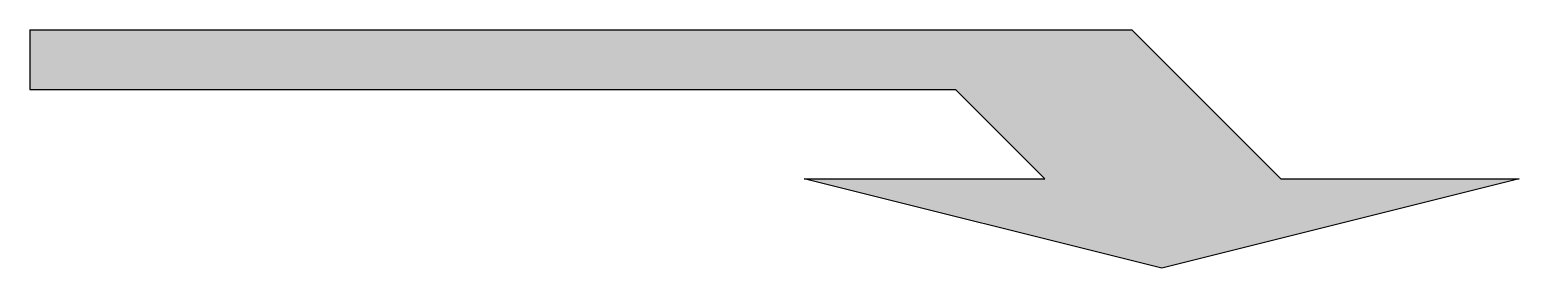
# Model space of a CAD drawing. Header units: metres. Extents: x 0 to 2.5, y -0.35 to 0.05.
import ezdxf

# ---------------------------------------------------------------- set-up
doc = ezdxf.new("R2010")
doc.units = ezdxf.units.M
doc.header["$LTSCALE"] = 0.2

msp = doc.modelspace()

# ---------------------------------------------------------------- hatches: boundary and pattern name
msp.add_hatch(color=256).paths.add_polyline_path([(1.704, -0.2), (1.3, -0.2), (1.9, -0.35), (2.5, -0.2), (2.1, -0.2), (1.85, 0.05), (0, 0.05), (0, -0.05), (1.554, -0.05)])

# ---------------------------------------------------------------- linework, layer by layer
for p, q in [((0, 0.05), (1.85, 0.05)), ((0, 0.05), (0, -0.05)), ((2.1, -0.2), (1.85, 0.05)), ((0, -0.05), (1.554, -0.05)), ((1.704, -0.2), (1.554, -0.05)), ((1.3, -0.2), (1.704, -0.2)), ((1.9, -0.35), (1.3, -0.2)), ((2.5, -0.2), (1.9, -0.35)), ((2.1, -0.2), (2.5, -0.2))]:
    msp.add_line(p, q)

doc.saveas('drawing.dxf')
